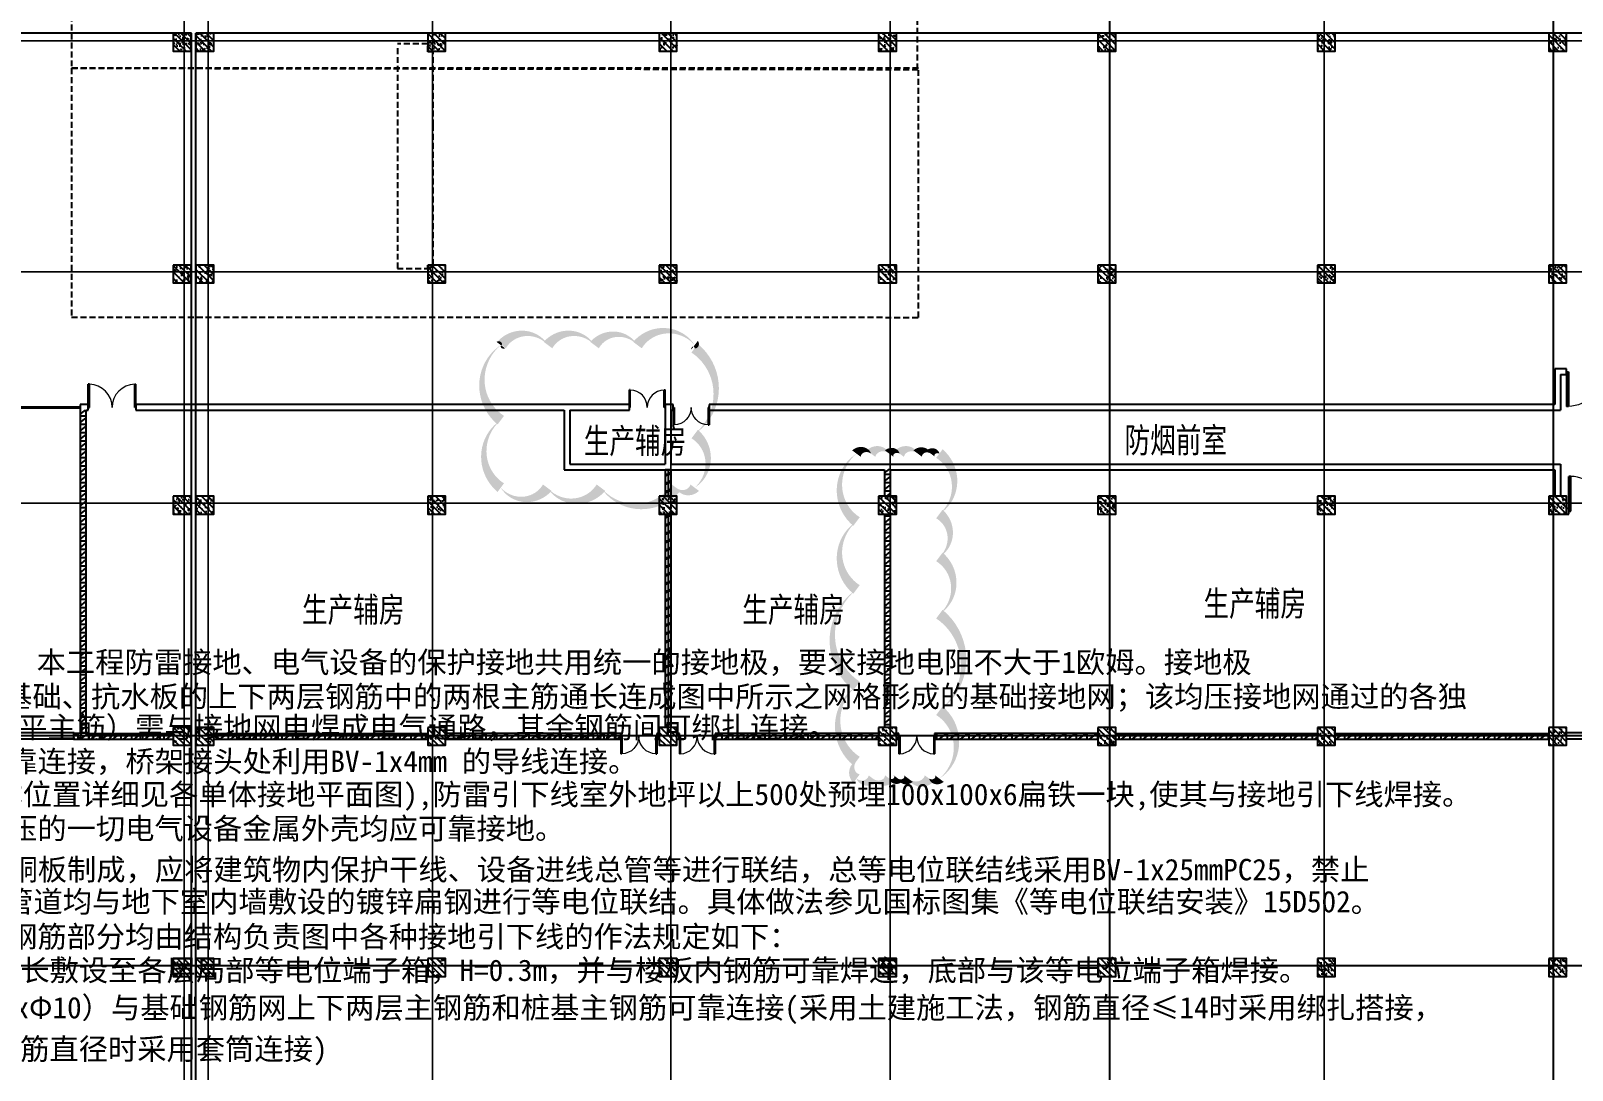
# Model space of a CAD drawing. Header units: millimetres. Extents: x -633009578 to 5705885, y -633235091 to 2571734.
# Drawn here: x 3847101 to 3911730, y 2084430 to 2128035 of the extents above; entities that cross this region are included whole.
import ezdxf

# ---------------------------------------------------------------- set-up
doc = ezdxf.new("R2010")
doc.units = ezdxf.units.MM
doc.header["$LTSCALE"] = 1000
doc.header["$MEASUREMENT"] = 0
doc.linetypes.add('DASH', pattern=[0.35, 0.25, -0.1])
doc.linetypes.add('HIDDEN', pattern=[0.375, 0.25, -0.125])
doc.layers.get('0').update_dxf_attribs({"color": 9})
for name, color, linetype in [('3T_WOOD', 21, 'Continuous'), ('A-ABOV(投影线)', 154, 'HIDDEN'), ('A-COLUM(柱)', 255, 'Continuous'), ('A-DOOR(门）', 4, 'Continuous'), ('A-FLOR(看线)', 8, 'Continuous'), ('A-HATH(填充)', 8, 'Continuous'), ('A-TEXT(房间)', 243, 'Continuous'), ('A-WALL(墙)', 255, 'Continuous'), ('DIM_MODI', 6, 'Continuous'), ('电-强电平面-设备', 4, 'Continuous'), ('电-接地防雷-接地线', 132, 'Continuous')]:
    doc.layers.add(name, color=color, linetype=linetype)
doc.styles.add('_TCH', font='simhei.ttf', dxfattribs={"width": 0.75, "bigfont": 'hztxt.shx'})
doc.styles.get("Standard").update_dxf_attribs({"font": 'simhei.ttf', "bigfont": 'hztxt.shx'})
doc.styles.add('宋', font='simhei.ttf', dxfattribs={"width": 0.8})
doc.linetypes.add('GDLine', pattern='A,1,-3,5.8,["|",Standard,S=4,R=-45,X=-1.407,Y=-0.7],-0.1,["|",Standard,S=4,R=-45,X=-1.407,Y=-0.7],-0.1,["|",Standard,S=4,R=-45,X=-1.407,Y=-0.7],-0.1,["|",Standard,S=4,R=-45,X=-1.407,Y=-0.7],-0.1,5.8,-3,1', length=20)
pattern_1 = [(0, (-1310557.920547368, -13.22285339003429), (0, 350), []), (37.875, (-1310157.920547368, -13.22285339003429), (-169.61527734408, 218.0766567528281), []), (90, (-1310157.920547368, -13.22285339003429), (-450, 2.755455298081545e-14), [])]

# ---------------------------------------------------------------- blocks, each defined once
blk = doc.blocks.new('$DorLib2D$00000002')
for p, q in [((-0.5, -5.684341886080802e-17), (-0.5000000000000007, 0.4875)), ((-0.4750000000000007, 0.4875), (-0.5000000000000007, 0.4875)), ((-0.475, -2.842170943040401e-17), (-0.4750000000000007, 0.4875)), ((0.475, -2.842170943040401e-17), (0.4750000000000007, 0.4875)), ((0.4750000000000007, 0.4875), (0.5000000000000007, 0.4875)), ((0.5, -5.684341886080802e-17), (0.5000000000000007, 0.4875)), ((-0.5, -5.684341886080802e-17), (-0.475, -2.842170943040401e-17)), ((0.5, -5.684341886080802e-17), (0.475, -2.842170943040401e-17))]:
    blk.add_line(p, q)
at = {"lineweight": 13}
for centre, start, end in [((-0.4875, -4.263256414560601e-17), 0, 88.53071641864632), ((0.4875, -4.263256414560601e-17), 91.4692835813537, 180)]:
    blk.add_arc(centre, 0.4875, start, end, dxfattribs=at)
blk = doc.blocks.new('$DorLib2D$00000136')
at = {"color": 0, "linetype": 'DASH'}
blk.add_line((0.5074999999959537, 0.6666666666674388), (-0.507500000003974, 0.666666666667382), dxfattribs=at)
at = {"color": 0, "linetype": 'Continuous'}
blk.add_line((-0.5000000000040377, -0.4999999999982236), (0.4999999999959623, -0.4999999999981668), dxfattribs=at)
blk = doc.blocks.new('$DorLib2D$00000213')
at = {"color": 0, "linetype": 'DASH', "const_width": 0.02}
blk.add_lwpolyline([(0.5, 3.552713678800501e-15), (-0.5, 3.552713678800501e-15)], dxfattribs=at)
blk = doc.blocks.new('_FZH')
h = blk.add_hatch()
h.set_pattern_fill('钢筋混凝土', color=256, scale=0.1, style=0)
h.set_pattern_definition([(45, (0, 0), (-0.1767766952966369, 0.1767766952966369), []), (50, (0, 0), (0.7172601826007535, -0.06275213498259512), [0.07500000000000001, -0.8250000000000001]), (355, (0, 0), (-0.138751333613, 0.7521921337000119), [0.06, -0.66]), (100.4514, (0.05977168000000001, -0.00522934), (0.5785093817140216, 0.6894395420609536), [0.06374019, -0.701142112]), (46.1842, (0, 0.2), (1.067241048625645, -0.1655190143290181), [0.1125, -1.2375]), (96.6356, (0.088936745, 0.186206693), (0.9346627055487033, 0.9741178709004418), [0.095610288, -1.051713]), (351.1842, (0, 0.2), (0.9346619451336272, 0.9741186009253247), [0.09000000000000001, -0.9900000000000001]), (21, (0.1, 0.15), (0.5969070521184617, -0.4026188906653388), [0.07500000000000001, -0.8250000000000001]), (326, (0.1, 0.15), (0.2433153319215824, 0.7251500450468529), [0.06, -0.66]), (71.4514, (0.149742233, 0.116448394), (0.84022262858149, 0.3225304967099524), [0.06374019, -0.701142112]), (37.50000000000001, (0, 0), (0.01215985531729062, 0.3328938538313115), [0, -0.652, 0, -0.67, 0, -0.6625000000000001]), (7.499999999999999, (0, 0), (0.2630695374421486, 0.3944117118823603), [0, -0.382, 0, -0.637, 0, -0.2525]), (-32.5, (-0.223, 0), (0.533822436172409, -0.02255487173437976), [0, -0.25, 0, -0.78, 0, -1.035]), (-42.5, (-0.323, 0), (0.5831861693423862, 0.1001049823323177), [0, -0.325, 0, -0.518, 0, -0.735])])
h.paths.add_polyline_path([(-0.5, -0.5), (0.5, -0.5), (0.5, 0.5), (-0.5, 0.5)])
blk.add_lwpolyline([(-0.5, -0.5), (0.5, -0.5), (0.5, 0.5), (-0.5, 0.5)], close=True)
blk = doc.blocks.new('9-29-1')
at = {"layer": 'A-HATH(填充)'}
h = blk.add_hatch(dxfattribs=at)
h.set_pattern_fill('空心砖', color=256, scale=100, style=0)
h.set_pattern_definition(pattern_1)
h.paths.add_polyline_path([(1184210.598288334, 1434217.113137863), (1184090.598288328, 1434137.113137861), (1184090.598288328, 1420577.113137841), (1184210.598288334, 1420497.113137844), (1184330.598288328, 1420577.113137823), (1184330.598288328, 1434137.113137864)])
h = blk.add_hatch(dxfattribs=at)
h.set_pattern_fill('空心砖', color=256, scale=100, style=0)
h.set_pattern_definition(pattern_1)
h.paths.add_polyline_path([(1208620.598288357, 1430532.113137866), (1208860.598288357, 1430532.113137866), (1208860.598288357, 1431637.113137866), (1208620.598288357, 1431637.113137866)])
h = blk.add_hatch(dxfattribs=at)
h.set_pattern_fill('空心砖', color=256, scale=100, style=0)
h.set_pattern_definition(pattern_1)
h.paths.add_polyline_path([(1217820.59828838, 1430532.113137866), (1218060.598288303, 1430532.113137866), (1218060.598288144, 1431637.113137873), (1217940.598288316, 1431717.113137871), (1217820.598288449, 1431637.113137874)])
h = blk.add_hatch(dxfattribs=at)
h.set_pattern_fill('空心砖', color=256, scale=100, style=0)
h.set_pattern_definition(pattern_1)
h.paths.add_polyline_path([(1208620.598288335, 1429782.113137866), (1208620.598288357, 1420832.113137866), (1208860.598288357, 1420832.113137866), (1208860.598288335, 1429782.113137866)])
h = blk.add_hatch(dxfattribs=at)
h.set_pattern_fill('空心砖', color=256, scale=100, style=0)
h.set_pattern_definition(pattern_1)
h.paths.add_polyline_path([(1217820.598288388, 1420832.113137866), (1218060.598288337, 1420832.113137866), (1218060.598288335, 1429782.113137866), (1217820.598288335, 1429782.113137866)])
h = blk.add_hatch(dxfattribs=at)
h.set_pattern_fill('空心砖', color=256, scale=100, style=0)
h.set_pattern_definition(pattern_1)
h.paths.add_polyline_path([(1184090.598288328, 1420577.113137841), (1183815.598288081, 1420577.113137844), (1183815.598288081, 1420337.113137929), (1184210.598288344, 1420337.113137866), (1184210.598288334, 1420497.113137844)])
h = blk.add_hatch(dxfattribs=at)
h.set_pattern_fill('空心砖', color=256, scale=100, style=0)
h.set_pattern_definition(pattern_1)
h.paths.add_polyline_path([(1187990.598288357, 1420337.113137866), (1187990.598288357, 1420577.113137862), (1184330.598288328, 1420577.113137823), (1184210.598288334, 1420497.113137844), (1184210.598288344, 1420337.113137866)])
h = blk.add_hatch(dxfattribs=at)
h.set_pattern_fill('空心砖', color=256, scale=100, style=0)
h.set_pattern_definition(pattern_1)
h.paths.add_polyline_path([(1198665.598288357, 1420337.113137866), (1198665.598288357, 1420577.113137866), (1189690.598288357, 1420577.113137866), (1189690.598288357, 1420337.113137866)])
h = blk.add_hatch(dxfattribs=at)
h.set_pattern_fill('空心砖', color=256, scale=100, style=0)
h.set_pattern_definition(pattern_1)
h.paths.add_polyline_path([(1199415.598288357, 1420577.113137866), (1199415.598288357, 1420337.113137866), (1206765.598288081, 1420337.113137871), (1206765.598288081, 1420577.113137871)])
h = blk.add_hatch(dxfattribs=at)
h.set_pattern_fill('空心砖', color=256, scale=100, style=0)
h.set_pattern_definition(pattern_1)
h.paths.add_polyline_path([(1208365.598288357, 1420337.11313787), (1208365.598288357, 1420577.11313787), (1208265.598288081, 1420577.113137871), (1208265.598288081, 1420337.113137871)])
h = blk.add_hatch(dxfattribs=at)
h.set_pattern_fill('空心砖', color=256, scale=100, style=0)
h.set_pattern_definition(pattern_1)
h.paths.add_polyline_path([(1209115.598288357, 1420577.113137854), (1209115.598288357, 1420337.113137872), (1209215.598288589, 1420337.113137874), (1209215.598288589, 1420577.113137851)])
h = blk.add_hatch(dxfattribs=at)
h.set_pattern_fill('空心砖', color=256, scale=100, style=0)
h.set_pattern_definition(pattern_1)
h.paths.add_polyline_path([(1217565.598288357, 1420337.113137866), (1217565.598288357, 1420577.113137873), (1210715.598288081, 1420577.113137853), (1210715.598288081, 1420337.113137874)])
h = blk.add_hatch(dxfattribs=at)
h.set_pattern_fill('空心砖', color=256, scale=100, style=0)
h.set_pattern_definition(pattern_1)
h.paths.add_polyline_path([(1218315.598288357, 1420577.113137872), (1218315.598288357, 1420337.113137872), (1218415.598288589, 1420337.113137874), (1218415.598288589, 1420577.113137872)])
h = blk.add_hatch(dxfattribs=at)
h.set_pattern_fill('空心砖', color=256, scale=100, style=0)
h.set_pattern_definition(pattern_1)
h.paths.add_polyline_path([(1226765.598288357, 1420337.113137866), (1226765.598288357, 1420577.113137866), (1219915.598288589, 1420577.11313787), (1219915.598288589, 1420337.113137874)])
h = blk.add_hatch(dxfattribs=at)
h.set_pattern_fill('空心砖', color=256, scale=100, style=0)
h.set_pattern_definition(pattern_1)
h.paths.add_polyline_path([(1235965.598288357, 1420337.113137866), (1235965.598288357, 1420577.113137866), (1227515.598288357, 1420577.113137866), (1227515.598288357, 1420337.113137866)])
h = blk.add_hatch(dxfattribs=at)
h.set_pattern_fill('空心砖', color=256, scale=100, style=0)
h.set_pattern_definition(pattern_1)
h.paths.add_polyline_path([(1245665.598288357, 1420337.113137866), (1245665.598288357, 1420577.113137866), (1236715.598288357, 1420577.113137866), (1236715.598288357, 1420337.113137866)])
at = {"layer": 'A-ABOV(投影线)'}
for points in [[(1183727.619383453, 1448491.694772801), (1219193.677055784, 1448436.849902578), (1219193.677055784, 1458887.445718276), (1183727.619383453, 1458942.290588499)], [(1183727.619383453, 1438041.098957102), (1219238.241420283, 1438036.654649414), (1219238.241420283, 1448487.250465113), (1183727.619383453, 1448491.694772801)]]:
    blk.add_lwpolyline(points, close=True, dxfattribs=at)
blk.add_lwpolyline([(1197390.598288356, 1449332.113113692), (1197390.598288357, 1440082.113137866), (1198665.598288357, 1440082.113137866), (1198665.598288357, 1440232.113012645), (1198890.598288357, 1440232.113113692), (1198890.598288356, 1446082.113137866), (1198890.598288357, 1449182.113137866), (1198665.598288357, 1449182.113238913), (1198665.598288357, 1449507.113113692), (1197390.598288356, 1449507.113113692)], dxfattribs=at)
at = {"layer": 'A-FLOR(看线)'}
for points in [[(1188740.598288339, 1449957.113138453), (1122690.598288357, 1449957.113138453)], [(1188740.598288339, 1449957.113138453), (1188740.598288339, 1383007.113137866)], [(1254990.598288357, 1449957.113137866), (1188940.598288341, 1449957.113138453)], [(1188940.598288341, 1383007.113137866), (1188940.598288341, 1449957.113138453)]]:
    blk.add_lwpolyline(points, dxfattribs=at)
at = {"layer": 'A-WALL(墙)'}
for p, q in [((1246415.598288081, 1435877.113137902), (1245920.598288569, 1435877.113137919)), ((1245920.598288569, 1435877.113137919), (1245920.598288569, 1434377.113137873)), ((1246160.598288244, 1435637.113137896), (1246415.598288081, 1435637.113137825)), ((1246160.598288244, 1435637.113137896), (1246160.598288244, 1434137.11313786)), ((1246415.598288081, 1435637.113137825), (1246415.598288081, 1435877.113137902)), ((1184210.598288344, 1434377.113137866), (1184090.59828859, 1434377.11313787)), ((1184090.59828859, 1434377.11313787), (1184090.598288589, 1434137.113137866)), ((1184090.598288328, 1434137.113137861), (1184090.598288328, 1420577.113137841)), ((1184430.59828859, 1434377.113137864), (1184210.598288344, 1434377.113137866)), ((1184330.598288328, 1434137.113137864), (1184430.598288589, 1434137.113137865)), ((1184330.598288328, 1434137.113137864), (1184330.598288328, 1420577.113137823)), ((1184430.598288589, 1434137.113137865), (1184430.59828859, 1434377.113137864)), ((1204500.598288357, 1434377.113137866), (1186430.59828859, 1434377.113137864)), ((1186430.59828859, 1434377.113137864), (1186430.598288589, 1434137.113137865)), ((1186430.598288589, 1434137.113137865), (1204380.598288374, 1434137.113137864)), ((1204380.598288374, 1434137.113137864), (1204380.598288374, 1431637.11313789)), ((1207120.598288081, 1434377.11313789), (1204500.598288357, 1434377.113137866)), ((1204620.598288374, 1434137.11313789), (1207120.598288081, 1434137.113137954)), ((1204620.598288374, 1434137.11313789), (1204620.598288374, 1431877.11313789)), ((1207120.598288081, 1434137.113137954), (1207120.598288081, 1434377.11313789)), ((1208740.598288357, 1434377.113137866), (1208620.598288589, 1434377.11313789)), ((1208620.598288589, 1434377.11313789), (1208620.598288589, 1434137.113137954)), ((1208620.598288334, 1434137.11313789), (1208620.598288334, 1431877.11313789)), ((1208960.598288589, 1434377.113137863), (1208740.598288357, 1434377.113137866)), ((1208860.598288334, 1434137.11313786), (1208960.598288589, 1434137.113137859)), ((1208860.598288334, 1434137.11313786), (1208860.598288334, 1431877.113137874)), ((1208960.598288589, 1434137.113137859), (1208960.598288589, 1434377.113137863)), ((1245920.598288569, 1434377.113137873), (1210460.59828859, 1434377.113137864)), ((1210460.59828859, 1434377.113137864), (1210460.59828859, 1434137.113137859)), ((1210460.59828859, 1434137.113137859), (1246160.598288244, 1434137.11313786)), ((1204380.598288374, 1431637.11313789), (1208740.598288357, 1431637.113137866)), ((1204620.598288374, 1431877.11313789), (1208620.598288334, 1431877.11313789)), ((1208620.598288357, 1431637.113137866), (1208620.598288544, 1430532.113138146)), ((1208860.598288357, 1431637.113137866), (1208620.598288357, 1431637.113137866)), ((1208740.598288357, 1431637.113137866), (1217820.598288449, 1431637.113137874)), ((1208860.598288334, 1431877.113137874), (1217940.598288357, 1431877.113137866)), ((1208860.598288357, 1431637.113137866), (1208860.598288214, 1430532.113138146)), ((1217820.598288449, 1431637.113137874), (1217820.598288335, 1430532.113137495)), ((1217940.598288357, 1431877.113137866), (1246160.598288453, 1431877.113137873)), ((1218060.598288144, 1431637.113137873), (1245920.598288148, 1431637.113137873)), ((1218060.598288144, 1431637.113137873), (1218060.598288145, 1430532.113137495)), ((1245920.598288148, 1431637.113137873), (1245920.59828844, 1430532.113138146)), ((1246160.598288453, 1431877.113137873), (1246160.598288497, 1430532.113138146)), ((1208620.598288335, 1429782.113137866), (1208620.598288357, 1420832.113137866)), ((1208860.598288335, 1429782.113137866), (1208860.598288357, 1420832.113137866)), ((1217820.598288335, 1429782.113137866), (1217820.598288361, 1420832.113137495)), ((1218060.598288335, 1429782.113137866), (1218060.598288338, 1420832.113137495)), ((1246515.59828859, 1430022.113137864), (1246415.598288357, 1430022.113137866)), ((1246415.598288357, 1429782.113137866), (1246515.59828859, 1429782.113137864)), ((1246515.59828859, 1429782.113137864), (1246515.59828859, 1430022.113137864)), ((1184090.598288328, 1420577.113137841), (1183815.598288081, 1420577.113137844)), ((1183815.598288081, 1420577.113137844), (1183815.598288081, 1420337.113137929)), ((1184330.598288328, 1420577.113137823), (1187990.598288569, 1420577.113137932)), ((1189690.598288569, 1420577.113137834), (1198665.598288569, 1420577.113137834)), ((1206765.598288081, 1420577.113137871), (1199415.598288569, 1420577.113137894)), ((1206765.598288081, 1420337.113137871), (1206765.598288081, 1420577.113137871)), ((1208365.598288569, 1420577.113137553), (1208265.598288081, 1420577.113137871)), ((1208265.598288081, 1420577.113137871), (1208265.598288081, 1420337.113137871)), ((1209215.598288589, 1420577.113137851), (1209115.598288569, 1420577.11313805)), ((1209215.598288589, 1420337.113137874), (1209215.598288589, 1420577.113137851)), ((1217565.598288569, 1420577.113137895), (1210715.598288081, 1420577.113137853)), ((1210715.598288081, 1420577.113137853), (1210715.598288081, 1420337.113137874)), ((1218415.598288589, 1420577.113137872), (1218315.598287918, 1420577.11313893)), ((1218415.598288589, 1420337.113137874), (1218415.598288589, 1420577.113137872)), ((1226765.598288569, 1420577.113137841), (1219915.598288589, 1420577.11313787)), ((1219915.598288589, 1420577.11313787), (1219915.598288589, 1420337.113137874)), ((1227515.598287918, 1420577.113137874), (1235965.598288569, 1420577.113137851)), ((1236715.598288569, 1420577.113137871), (1245665.598287918, 1420577.113137873)), ((1183815.598288081, 1420337.113137929), (1184210.598288344, 1420337.113137866)), ((1184210.598288344, 1420337.113137866), (1187990.598288569, 1420337.113137824)), ((1189690.598288569, 1420337.113137834), (1198665.598288569, 1420337.11313788)), ((1199415.598288569, 1420337.113137886), (1206765.598288081, 1420337.113137871)), ((1208265.598288081, 1420337.113137871), (1208365.598288569, 1420337.113137693)), ((1209115.598288569, 1420337.113137698), (1209215.598288589, 1420337.113137874)), ((1210715.598288081, 1420337.113137874), (1217565.598288569, 1420337.113137876)), ((1218315.598287918, 1420337.113137856), (1218415.598288589, 1420337.113137874)), ((1219915.598288589, 1420337.113137874), (1226765.598288569, 1420337.113137877)), ((1227515.598287918, 1420337.113137874), (1235965.598288569, 1420337.113137863)), ((1236715.598288569, 1420337.113137871), (1245665.598287918, 1420337.113137868))]:
    blk.add_line(p, q, dxfattribs=at)
at = {"layer": 'DIM_MODI'}
for points in [[(1201726.381430959, 1436873.163685239, 0, 450, 0.5), (1201726.381430959, 1433723.163685239, 0, 450, 0.5), (1201726.381430959, 1430890.018079459, 0, 450, 0.5), (1203676.381430959, 1430890.018079459, 0, 450, 0.5), (1205926.381430959, 1430890.018079459, 0, 450, 0.5), (1209076.381430959, 1430890.018079459, 0, 450, 0.5), (1209857.257280068, 1430890.018079459, 0, 450, 0.5), (1209857.257280068, 1433140.018079459, 0, 450, 0.5), (1209857.257280068, 1436740.018079459, 0, 450, 0.5), (1209857.257280068, 1436873.163685239, 0, 450, 0.5), (1207457.257280068, 1436873.163685239, 0, 450, 0.5), (1205657.257280068, 1436873.163685239, 0, 450, 0.5), (1203707.257280068, 1436873.163685239, 0, 450, 0.5), (1201757.257280068, 1436873.163685239, 0, 450, 0.5)], [(1216641.857232352, 1432320.424516912, 0, 450, 0.5), (1216641.857232352, 1429470.424516912, 0, 450, 0.5), (1216641.857232352, 1426620.424516912, 0, 450, 0.5), (1216641.857232352, 1422570.424516912, 0, 450, 0.5), (1216641.857232352, 1419420.424516912, 0, 450, 0.5), (1216641.857232352, 1418684.512314187, 0, 450, 0.5), (1217331.040068962, 1418684.512314187, 0, 450, 0.5), (1218020.222905572, 1418684.512314187, 0, 450, 0.5), (1218382.950714314, 1418684.512314187, 0, 450, 0.5), (1218818.224084805, 1418684.512314187, 0, 450, 0.5), (1219688.770825786, 1418684.512314187, 0, 450, 0.5), (1220118.595078654, 1418684.512314187, 0, 450, 0.5), (1220118.595078654, 1421534.512314187, 0, 450, 0.5), (1220118.595078654, 1425584.512314187, 0, 450, 0.5), (1220118.595078654, 1427984.512314187, 0, 450, 0.5), (1220118.595078654, 1429784.512314187, 0, 450, 0.5), (1220118.595078654, 1432320.424516912, 0, 450, 0.5), (1219755.867269912, 1432320.424516912, 0, 450, 0.5), (1219211.775556799, 1432320.424516912, 0, 450, 0.5), (1218450.04715844, 1432320.424516912, 0, 450, 0.5), (1218014.77378795, 1432320.424516912, 0, 450, 0.5), (1217253.045389591, 1432320.424516912, 0, 450, 0.5)]]:
    blk.add_lwpolyline(points, format="xyseb", close=True, dxfattribs=at)
at = {"layer": 'A-COLUM(柱)', "xscale": 750, "yscale": 750, "zscale": 750, "rotation": 270}
for p in [(1188365.598288357, 1449582.113137866), (1189315.598288357, 1449582.113137866), (1199040.598288357, 1449582.113137866), (1208740.598288357, 1449582.113137866), (1217940.598288357, 1449582.113137866), (1227140.598288357, 1449582.113137866), (1236340.598288357, 1449582.113137866), (1246040.598288357, 1449582.113137866), (1188365.598288357, 1439857.113137866), (1189315.598288357, 1439857.113137866), (1199040.598288357, 1439857.113137866), (1208740.598288357, 1439857.113137866), (1217940.598288357, 1439857.113137866), (1227140.598288357, 1439857.113137866), (1236340.598288357, 1439857.113137866), (1246040.598288357, 1439857.113137866), (1188365.598288357, 1430157.113137866), (1189315.598288357, 1430157.113137866), (1199040.598288357, 1430157.113137866), (1208740.598288357, 1430157.113137866), (1217940.598288357, 1430157.113137866), (1227140.598288357, 1430157.113137866), (1236340.598288357, 1430157.113137866), (1246040.598288357, 1430157.113137866), (1188365.598288357, 1420457.113137866), (1189315.598288357, 1420457.113137866), (1199040.598288357, 1420457.113137866), (1208740.598288357, 1420457.113137866), (1217940.598288357, 1420457.113137866), (1227140.598288357, 1420457.113137866), (1236340.598288357, 1420457.113137866), (1246040.598288357, 1420457.113137866), (1188365.598288357, 1410757.113137866), (1189315.598288357, 1410757.113137866), (1199040.598288357, 1410757.113137866), (1208740.598288357, 1410757.113137866), (1217940.598288357, 1410757.113137866), (1227140.598288357, 1410757.113137866), (1236340.598288357, 1410757.113137866), (1246040.598288357, 1410757.113137866)]:
    blk.add_blockref('_FZH', p, dxfattribs=at)
at = {"layer": 'A-DOOR(门）', "rotation": 180}
for name, p, xscale, yscale, zscale in [('$DorLib2D$00000002', (1247915.598288252, 1435757.113137866), -3000, 3000, 3000), ('$DorLib2D$00000213', (1181090.59828849, 1434257.113137866), -6000, 6000, 6000), ('$DorLib2D$00000002', (1209710.598288395, 1434257.113137866), -1500, 1500, 1500), ('$DorLib2D$00000002', (1207515.598288228, 1420457.113137866), -1500, 1500, 1500)]:
    blk.add_blockref(name, p, dxfattribs=dict(at, xscale=xscale, yscale=yscale, zscale=zscale))
at = {"layer": 'A-DOOR(门）'}
for p, xscale, yscale, zscale in [((1185430.598288258, 1434257.113137866), 2000, 2000, 2000), ((1207870.598288297, 1434257.113137866), 1500, 1500, 1500), ((1248015.598288251, 1429902.113137866), 3000, 3000, 3000)]:
    blk.add_blockref('$DorLib2D$00000002', p, dxfattribs=dict(at, xscale=xscale, yscale=yscale, zscale=zscale))
at = {"layer": 'A-DOOR(门）', "extrusion": (0, 0, -1), "xscale": 3500, "yscale": 240, "zscale": 3500}
for p in [(-1182065.598288164, 1420457.113137866), (-1248165.598287965, 1420457.113137866)]:
    blk.add_blockref('$DorLib2D$00000136', p, dxfattribs=at)
at = {"layer": 'A-DOOR(门）', "extrusion": (0, 0, -1), "xscale": -1500, "yscale": 1500, "zscale": 1500, "rotation": 180}
for p in [(-1209965.598288465, 1420457.113137866), (-1219165.598288465, 1420457.113137866)]:
    blk.add_blockref('$DorLib2D$00000002', p, dxfattribs=at)
at = {"layer": 'A-TEXT(房间)', "style": '_TCH', "width": 0.75}
for s, p in [('生产辅房', (1205206.989298319, 1432327.225330187)), ('防烟前室', (1227880.823983171, 1432359.770504047)), ('生产辅房', (1193393.615099117, 1425247.503696461)), ('生产辅房', (1211850.401547564, 1425247.503696461)), ('生产辅房', (1231190.218454081, 1425504.572088678))]:
    blk.add_text(s, height=1050, dxfattribs=at).set_placement(p)
blk = doc.blocks.new('G$C4F4C691F')
at = {"layer": '电-强电平面-设备', "color": 3, "style": '宋'}
for s, p in [('1. 本工程低压配电系统接地型式采用TN-S系统。本工程防雷接地、电气设备的保护接地共用统一的接地极，要求接地电阻不大于1欧姆。接地极', (-11.35082962363958, 3489.045361625962)), ('作法为将桩基础或柱下独立基础、墙下条形基础、抗水板的上下两层钢筋中的两根主筋通长连成图中所示之网格形成的基础接地网；该均压接地网通过的各独', (815.2256333287805, 2770.494722864591)), ('立基础内相应的两根主钢筋（竖向及,底层水平主筋）需与接地网电焊成电气通路，其余钢筋间可绑扎连接。 ', (822.5014908872545, 2122.48109342251)), ('2. 所有电缆金属桥架至少两处与地下室基础可靠连接，桥架接头处利用BV-1x4mm 的导线连接。', (4.735916277393699, 1409.178905984387)), ('3. 在部分防雷引下线处做接地电阻测试点(具体位置详细见各单体接地平面图),防雷引下线室外地坪以上500处预埋100x100x6扁铁一块,使其与接地引下线焊接。', (0.8117107274010777, 717.3045350378379)), ('4. 凡正常不带电，而当绝缘破坏有可能呈现电压的一切电气设备金属外壳均应可靠接地。', (0, 0)), ('5. 本工程采用总等电位联结，总等电位板由紫铜板制成，应将建筑物内保护干线、设备进线总管等进行联结，总等电位联结线采用BV-1x25mmPC25，禁止', (8.664892433211207, -860.6602022433653)), ('在金属管道上焊接。所有进出地下室的金属管道均与地下室内墙敷设的镀锌扁钢进行等电位联结。具体做法参见国标图集《等电位联结安装》15D502。', (837.701073018834, -1532.759009353817)), ('6. 基础联合接地及屋面防雷引下线等利用结构钢筋部分均由结构负责图中各种接地引下线的作法规定如下：', (-0.4691472193226218, -2267.005602718331)), ('电井内接地干线采用-40x4热浸镀锌扁钢，通长敷设至各层局部等电位端子箱，H=0.3m，并与楼板内钢筋可靠焊连，底部与该等电位端子箱焊接。', (872.3780032098293, -2972.359962224029)), ('防雷引下线：通过柱内主钢筋（≥2xΦ16或4xΦ10）与基础钢筋网上下两层主钢筋和桩基主钢筋可靠连接(采用土建施工法，钢筋直径≤14时采用绑扎搭接，', (872.3780032098293, -3757.01970712468)), ('14＜钢筋直径,＜25时采用焊接连接，25≤钢筋直径时采用套筒连接)', (872.3780032098293, -4624.189534150995))]:
    blk.add_text(s, height=450, dxfattribs=at).set_placement(p)

msp = doc.modelspace()

# ---------------------------------------------------------------- linework, layer by layer
at = {"layer": '电-接地防雷-接地线', "linetype": 'GDLine', "ltscale": 0.1, "const_width": 75}
for points in [[(3853534.564223578, 2060295.30670059), (3853534.564223578, 2195718.503641091)], [(3854534.564223578, 2060295.30670059), (3854534.564223578, 2195718.503641091)], [(3863943.4128232, 2060295.30670059), (3863943.4128232, 2195718.503641091)], [(3873934.564223578, 2060295.30670059), (3873934.564223578, 2195718.503641091)], [(3883134.564223578, 2060295.30670059), (3883134.564223578, 2195718.503641091)], [(3892334.564223578, 2060295.30670059), (3892334.564223578, 2195718.503641091)], [(3901334.564786157, 2060295.280267179), (3901334.564786157, 2195718.477207679)], [(3910938.863582569, 2060295.30670059), (3910938.863582569, 2195718.503641091)], [(3787428.408622436, 2127615.624317448), (3920543.042044923, 2127615.624317448)], [(3787428.408622436, 2117925.970126053), (3920543.042044923, 2117925.970126053)], [(3787428.408622436, 2108215.624317448), (3920543.042044923, 2108215.624317448)], [(3787428.408622436, 2098465.546331594), (3920543.042044923, 2098465.546331594)], [(3787428.408622436, 2088815.624317448), (3920543.042044923, 2088815.624317448)]]:
    msp.add_lwpolyline(points, dxfattribs=at)

# ---------------------------------------------------------------- block references
at = {"xscale": 2, "yscale": 2, "zscale": 2}
msp.add_blockref('G$C4F4C691F', (3820985.008355417, 2094118.198573553), dxfattribs=at)
at = {"layer": '3T_WOOD'}
msp.add_blockref('9-29-1', (2665079.395743424, 677977.51603476), dxfattribs=at)

doc.saveas('drawing.dxf')
